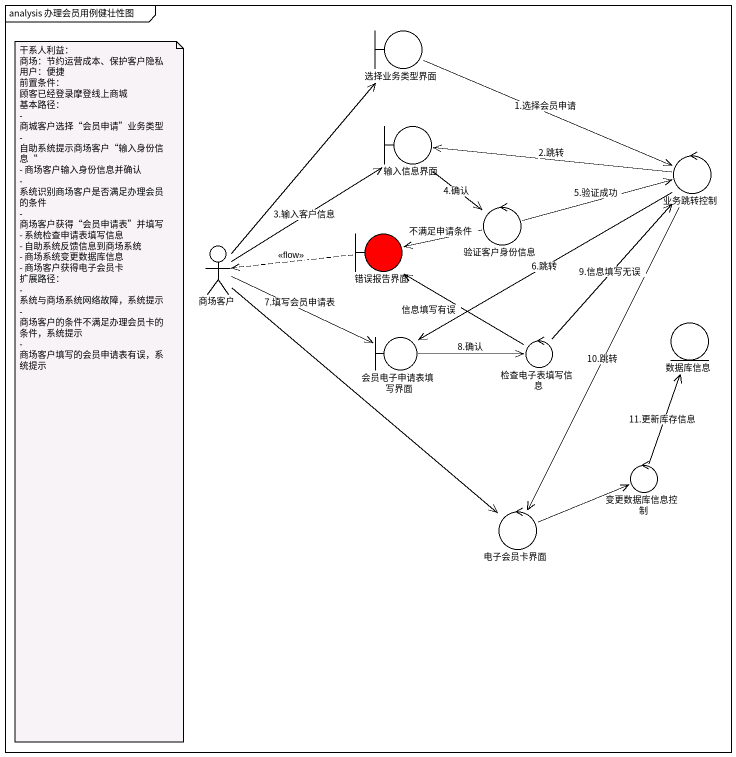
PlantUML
@startuml
mainframe analysis 办理会员用例健壮性图
boundary 选择业务类型界面
boundary 输入信息界面
control 业务跳转控制
boundary 错误报告界面 #FF0000
control 验证客户身份信息
actor 商场客户
boundary 会员电子申请表填写界面
control 检查电子表填写信息
entity 数据库信息
control 变更数据库信息控制
control 电子会员卡界面
选择业务类型界面 -right-> 业务跳转控制 : 1.选择会员申请
输入信息界面 --> 验证客户身份信息 : 4.确认
业务跳转控制 -left-> 输入信息界面 : 2.跳转
业务跳转控制 --> 会员电子申请表填写界面 : 6.跳转
业务跳转控制 --> 电子会员卡界面 : 10.跳转
错误报告界面 .left.> 商场客户 : <<flow>>
验证客户身份信息 -right-> 业务跳转控制 : 5.验证成功
验证客户身份信息 -left-> 错误报告界面 : 不满足申请条件
商场客户 -up-> 选择业务类型界面
商场客户 -up-> 输入信息界面 : 3.输入客户信息
商场客户 -right-> 会员电子申请表填写界面 : 7.填写会员申请表
商场客户 --> 电子会员卡界面
会员电子申请表填写界面 -right-> 检查电子表填写信息 : 8.确认
检查电子表填写信息 -up-> 业务跳转控制 : 9.信息填写无误
检查电子表填写信息 -up-> 错误报告界面 : 信息填写有误
变更数据库信息控制 -up-> 数据库信息 : 11.更新库存信息
电子会员卡界面 -right-> 变更数据库信息控制
note as N1
  干系人利益：
  商场：节约运营成本、保护客户隐私
  用户：便捷
  前置条件：
  顾客已经登录摩登线上商城
  基本路径：
  - 商城客户选择“会员申请”业务类型
  - 自助系统提示商场客户“输入身份信息“
  - 商场客户输入身份信息并确认
  - 系统识别商场客户是否满足办理会员的条件
  - 商场客户获得“会员申请表”并填写
  - 系统检查申请表填写信息
  - 自助系统反馈信息到商场系统
  - 商场系统变更数据库信息
  - 商场客户获得电子会员卡
  扩展路径：
  - 系统与商场系统网络故障，系统提示
  - 商场客户的条件不满足办理会员卡的条件，系统提示
  - 商场客户填写的会员申请表有误，系统提示
end note
@enduml
